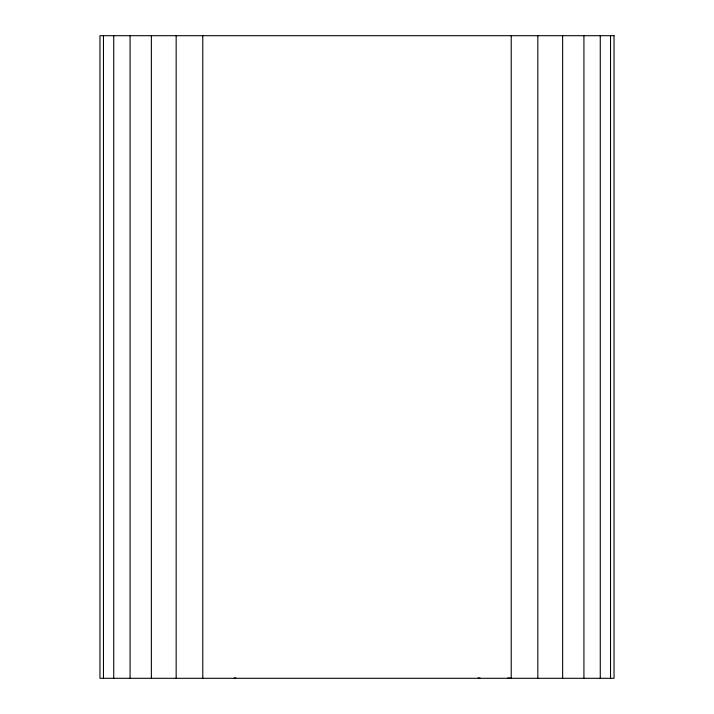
<?xml version="1.0" encoding="UTF-8"?>
<svg xmlns="http://www.w3.org/2000/svg" width="714" height="714" viewBox="0 0 714 714"><rect width="100%" height="100%" fill="white"/><g stroke="black" fill="none" stroke-linecap="round" stroke-linejoin="round"><path stroke-width="1.07" d="M233.621 678.3L235.807 677.845M507.913 677.907L511.224 678.3L511.224 35.7M478.193 677.845L480.379 678.3M610.532 35.7L610.532 678.3M600.269 35.7L600.269 678.3M583.927 35.7L583.927 678.3M562.632 35.7L562.632 678.3M537.838 35.7L537.838 678.3M202.776 35.7L202.776 678.3M176.162 35.7L176.162 678.3M151.368 35.7L151.368 678.3M130.073 35.7L130.073 678.3M113.731 35.7L113.731 678.3M103.468 35.7L103.468 678.3M614.04 35.7L99.96 35.7L99.96 678.3L614.04 678.3L614.04 35.7"/></g></svg>
